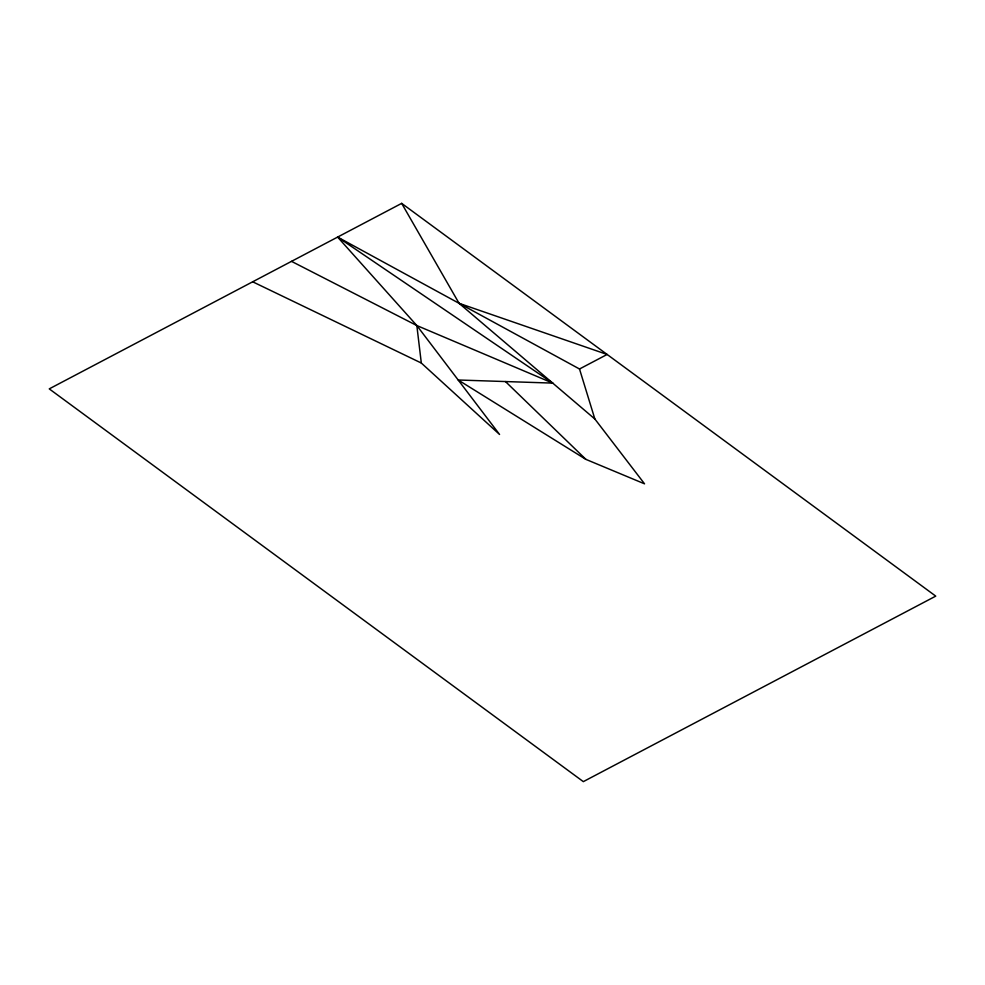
<?xml version="1.0" encoding="UTF-8"?>
<svg xmlns="http://www.w3.org/2000/svg" width="985" height="985" viewBox="0 0 985 985"><rect width="100%" height="100%" fill="white"/><g stroke="black" fill="none" stroke-linecap="round" stroke-linejoin="round"><path stroke-width="1.48" d="M401.671 203.366L49.25 388.878L583.329 781.634L935.75 596.122L401.671 203.366L459.072 303.318L594.854 418.994L644.547 483.832L585.915 459.379L458.197 380.001L552.72 383.103L337.621 237.089L416.827 325.542L499.555 434.459L421.321 363.034L252.677 281.796M337.621 237.089L579.512 368.993L607.129 354.465L459.072 303.318M291.511 261.357L416.827 325.542L552.72 383.103M505.453 381.552L585.915 459.379M579.512 368.993L594.854 418.994M416.827 325.542L421.321 363.034"/></g></svg>
